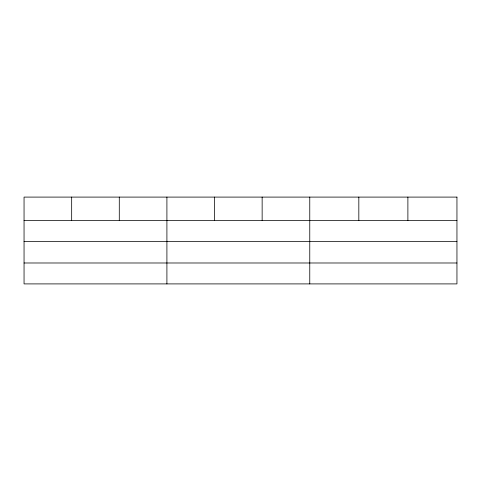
<?xml version="1.0" encoding="UTF-8"?>
<svg xmlns="http://www.w3.org/2000/svg" width="481" height="481" viewBox="0 0 481 481"><rect width="100%" height="100%" fill="white"/><g stroke="black" fill="none" stroke-linecap="round" stroke-linejoin="round"><path stroke-width="0.72" d="M24.05 220.514L456.95 220.514M24.05 241.432L456.95 241.432M24.05 262.987L456.95 262.987M407.888 197.096L407.888 220.514M358.826 197.096L358.826 220.514M309.764 197.096L309.764 283.904M262.145 197.096L262.145 220.514M214.526 197.096L214.526 220.514M166.907 197.096L166.907 283.904M119.288 197.096L119.288 220.514M71.669 197.096L71.669 220.514M456.95 197.096L24.05 197.096L24.05 283.904L456.95 283.904L456.95 197.096"/></g></svg>
